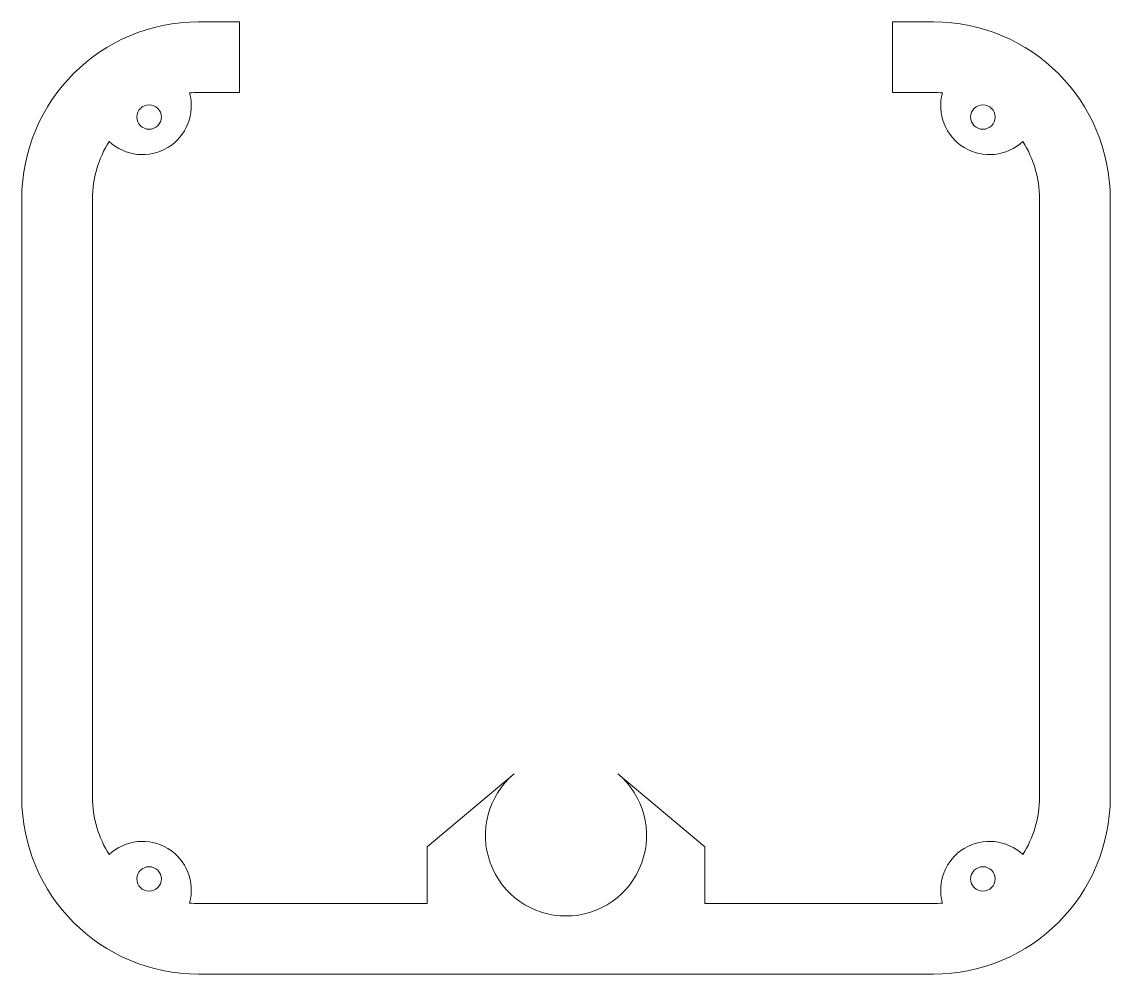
# Model space of a CAD drawing. Header units: inches. Extents: x -1 to 1, y -0.88 to 0.88.
import ezdxf

# ---------------------------------------------------------------- set-up
doc = ezdxf.new("R2010")
doc.units = ezdxf.units.IN
doc.header["$MEASUREMENT"] = 0

msp = doc.modelspace()

# ---------------------------------------------------------------- linework, layer by layer
at = {"color": 7, "linetype": 'Continuous', "lineweight": 15}
for p, q in [((-0.6, 0.875), (-0.675, 0.875)), ((-0.6, 0.875), (-0.6, 0.745)), ((0.675, 0.875), (0.6, 0.875)), ((0.6, 0.745), (0.6, 0.875)), ((-0.6, 0.745), (-0.675, 0.745)), ((0.675, 0.745), (0.6, 0.745)), ((-1, 0.55), (-1, -0.55)), ((-0.87, 0.55), (-0.87, -0.55)), ((0.87, 0.55), (0.87, -0.55)), ((1, 0.55), (1, -0.55)), ((-0.0951, -0.5066), (-0.255, -0.6408)), ((0.0951, -0.5066), (0.255, -0.6408)), ((-0.255, -0.745), (-0.255, -0.6408)), ((0.255, -0.6408), (0.255, -0.745)), ((-0.675, -0.745), (-0.255, -0.745)), ((0.255, -0.745), (0.675, -0.745)), ((0.675, -0.875), (-0.675, -0.875))]:
    msp.add_line(p, q, dxfattribs=at)
for centre in [(-0.766, 0.7), (0.766, 0.7), (-0.766, -0.7), (0.766, -0.7)]:
    msp.add_circle(centre, 0.0225, dxfattribs=at)
for centre, radius, start, end in [((-0.675, 0.55), 0.325, 90, 180), ((0.675, 0.55), 0.325, 0, 90), ((-0.778, 0.7203), 0.0895, 226.7684, 15.5532), ((-0.675, 0.55), 0.195, 90, 94.9391), ((0.675, 0.55), 0.195, 85.0609, 90), ((0.778, 0.7203), 0.0895, 164.4468, 313.2316), ((-0.675, 0.55), 0.195, 147.3825, 180), ((0.675, 0.55), 0.195, 0, 32.6175), ((0, -0.62), 0.148, 130, 50), ((-0.675, -0.55), 0.325, 180, 270), ((-0.675, -0.55), 0.195, 180, 212.6175), ((0.675, -0.55), 0.325, 270, 0), ((0.675, -0.55), 0.195, 327.3825, 0), ((-0.778, -0.7203), 0.0895, 344.4468, 133.2316), ((0.778, -0.7203), 0.0895, 46.7684, 195.5532), ((-0.675, -0.55), 0.195, 265.0609, 270), ((0.675, -0.55), 0.195, 270, 274.9391)]:
    msp.add_arc(centre, radius, start, end, dxfattribs=at)

doc.saveas('drawing.dxf')
